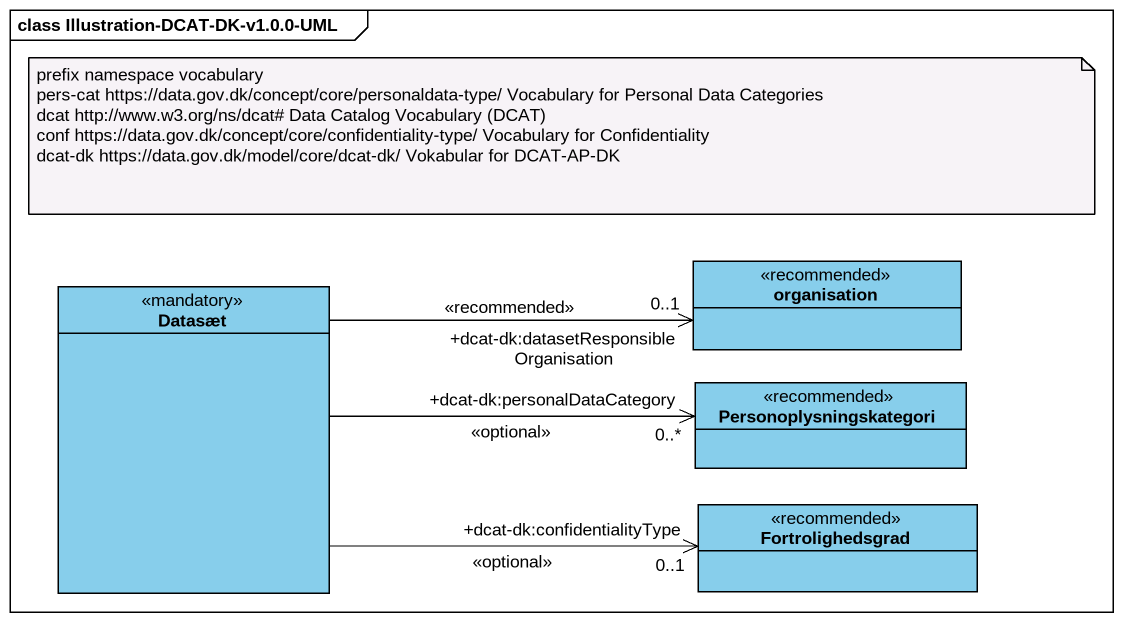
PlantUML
@startuml
mainframe class Illustration-DCAT-DK-v1.0.0-UML
hide circle
hide empty members
class organisation <<recommended>> #87CEEB
class Datasæt <<mandatory>> #87CEEB
class Personoplysningskategori <<recommended>> #87CEEB
class Fortrolighedsgrad <<recommended>> #87CEEB
Datasæt -right-> "+dcat-dk:datasetResponsibleOrganisation\n0..1" organisation : <<recommended>>
Datasæt -right-> "+dcat-dk:personalDataCategory\n0..*" Personoplysningskategori : <<optional>>
Datasæt -right-> "+dcat-dk:confidentialityType\n0..1" Fortrolighedsgrad : <<optional>>
note as N1
  prefix namespace vocabulary
  pers-cat https://data.gov.dk/concept/core/personaldata-type/ Vocabulary for Personal Data Categories
  dcat http://www.w3.org/ns/dcat# Data Catalog Vocabulary (DCAT)
  conf https://data.gov.dk/concept/core/confidentiality-type/ Vocabulary for Confidentiality
  dcat-dk https://data.gov.dk/model/core/dcat-dk/ Vokabular for DCAT-AP-DK
end note
@enduml
